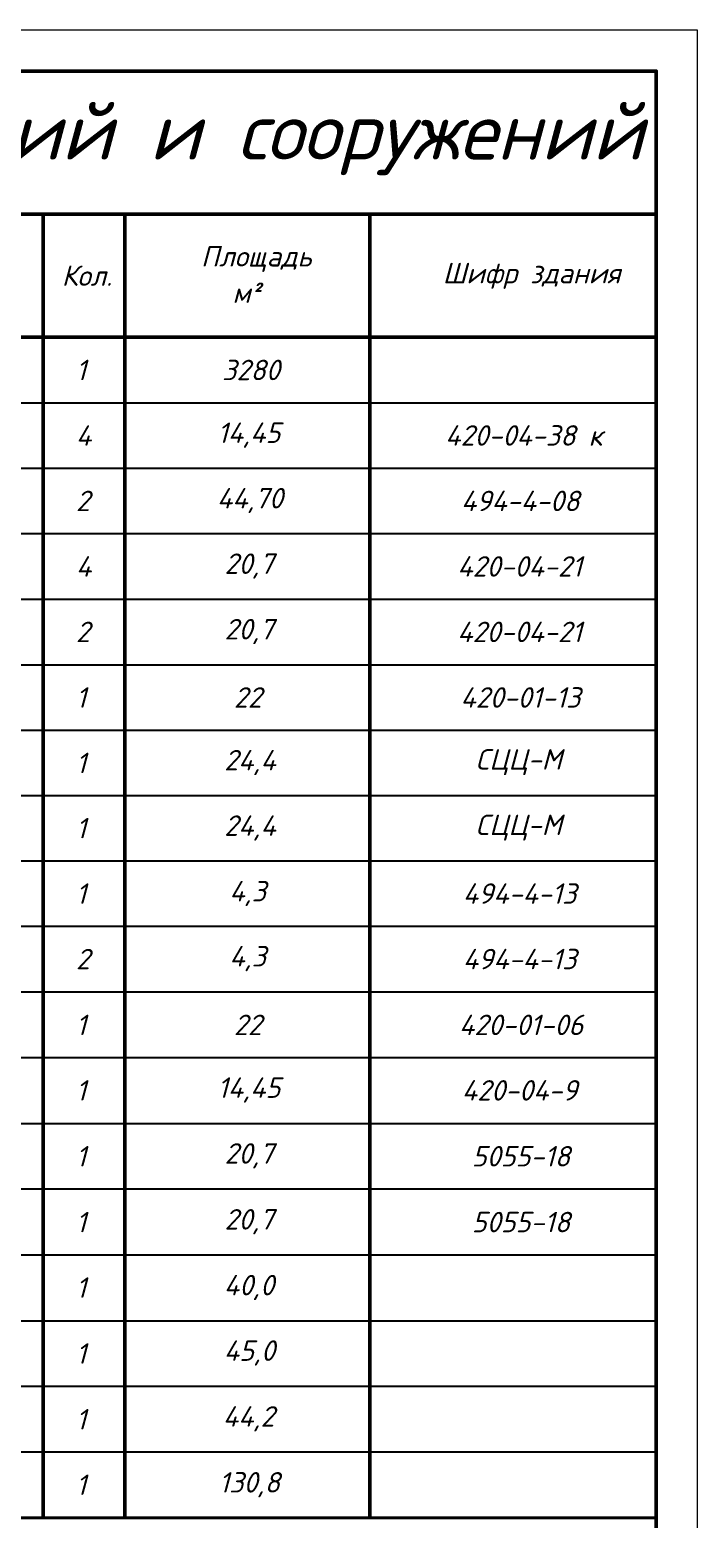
# Model space of a CAD drawing. Header units: millimetres. Extents: x 2279 to 5236, y 896 to 2828.
# Drawn here: x 4186.3 to 4267.9, y 2518.3 to 2700.3 of the extents above; entities that cross this region are included whole.
import ezdxf

# ---------------------------------------------------------------- set-up
doc = ezdxf.new("R2010")
doc.units = ezdxf.units.MM
for name, color, linetype in [('PDF _!!ОСНОВНАЯ', 7, 'Continuous'), ('PDF _!!ТОНКАЯ', 7, 'Continuous'), ('PDF _Текст', 7, 'Continuous')]:
    doc.layers.add(name, color=color, linetype=linetype)
doc.layers.add('Тонкие', color=83, linetype='Continuous', lineweight=15)
doc.styles.add('PDF ISOCPEUR Italic', font='isocpeui.ttf')

msp = doc.modelspace()

# ---------------------------------------------------------------- linework, layer by layer
at = {"layer": 'PDF _!!ОСНОВНАЯ', "lineweight": 50}
msp.add_lwpolyline([(3446.91, 2111.29), (4262.91, 2111.29), (4262.91, 2695.25), (3446.91, 2695.25)], close=True, dxfattribs=at)
at = {"layer": 'PDF _!!ТОНКАЯ', "lineweight": 50}
for points in [[(4075.92, 2518.5), (4075.92, 2677.76), (4262.91, 2677.76), (4262.91, 2518.5)], [(4187.94, 2677.76), (4187.94, 2518.5)], [(4197.93, 2677.76), (4197.93, 2518.5)], [(4227.9, 2677.76), (4227.9, 2518.5)], [(4075.92, 2662.73), (4262.91, 2662.73)]]:
    msp.add_lwpolyline(points, dxfattribs=at)
at = {"layer": 'PDF _!!ТОНКАЯ', "lineweight": 25}
for points in [[(4075.92, 2654.73), (4262.91, 2654.73)], [(4075.92, 2646.73), (4262.91, 2646.73)], [(4075.92, 2638.73), (4262.91, 2638.73)], [(4075.92, 2630.72), (4187.94, 2630.72), (4197.93, 2630.72), (4262.91, 2630.72)], [(4075.92, 2622.72), (4187.94, 2622.72), (4197.93, 2622.72), (4262.91, 2622.72)], [(4075.92, 2614.72), (4187.94, 2614.72), (4197.93, 2614.72), (4262.91, 2614.72)], [(4075.92, 2606.76), (4262.91, 2606.76)], [(4075.92, 2598.76), (4262.91, 2598.76)], [(4075.92, 2590.76), (4262.91, 2590.76)], [(4075.92, 2582.76), (4262.91, 2582.76)], [(4075.92, 2574.72), (4262.91, 2574.72)], [(4075.92, 2566.67), (4262.91, 2566.67)], [(4075.92, 2558.67), (4197.93, 2558.67), (4262.91, 2558.67)], [(4075.92, 2550.63), (4197.93, 2550.63), (4262.91, 2550.63)], [(4075.92, 2542.58), (4197.93, 2542.58), (4227.9, 2542.58), (4262.91, 2542.58)], [(4075.92, 2534.58), (4087.9, 2534.58), (4187.94, 2534.58), (4197.93, 2534.58), (4227.9, 2534.58), (4262.91, 2534.58)], [(4075.92, 2526.54), (4262.91, 2526.54)]]:
    msp.add_lwpolyline(points, dxfattribs=at)
at = {"layer": 'PDF _!!ТОНКАЯ', "lineweight": 40}
msp.add_lwpolyline([(4075.92, 2518.5), (4262.91, 2518.5)], dxfattribs=at)
at = {"layer": 'Тонкие', "color": 7}
for p, q in [((3426.91, 2700.29), (4267.91, 2700.29)), ((4267.91, 2700.29), (4267.91, 2106.29))]:
    msp.add_line(p, q, dxfattribs=at)

# ---------------------------------------------------------------- texts
at = {"layer": 'PDF _Текст', "attachment_point": 7, "style": 'PDF ISOCPEUR Italic'}
for s, insert, char_height in [('Экспликация зданий и сооружений', (4102.8, 2682.52), 6.9997), ('Площадь', (4207.24, 2670.69), 2.5), ('Кол.', (4190.22, 2669), 2.5), ('Шифр здания', (4236.79, 2668.63), 2.4999), ('м²', (4211.09, 2666.92), 2.5), ('1', (4191.96, 2657.48), 2.5), ('3280', (4209.82, 2657.48), 2.5), ('4', (4191.96, 2649.48), 2.5), ('14,45', (4209.27, 2649.23), 2.5), ('420-04-38 к', (4237.09, 2649.48), 2.4999), ('2', (4191.96, 2641.48), 2.5), ('44,70', (4209.19, 2641.23), 2.5), ('494-4-08', (4239.03, 2641.48), 2.5), ('4', (4191.96, 2633.48), 2.5), ('20,7', (4210.12, 2633.23), 2.5), ('420-04-21', (4238.57, 2633.48), 2.5), ('2', (4191.96, 2625.48), 2.5), ('20,7', (4210.12, 2625.23), 2.5), ('420-04-21', (4238.57, 2625.48), 2.5), ('1', (4191.96, 2617.47), 2.5), ('22', (4211.26, 2617.47), 2.5), ('420-01-13', (4238.95, 2617.47), 2.5), ('1', (4191.96, 2609.47), 2.5), ('24,4', (4210.08, 2609.23), 2.5), ('СЦЦ-М', (4240.81, 2609.23), 2.5), ('1', (4191.96, 2601.51), 2.5), ('24,4', (4210.08, 2601.23), 2.5), ('СЦЦ-М', (4240.81, 2601.23), 2.5), ('1', (4191.96, 2593.51), 2.5), ('4,3', (4210.71, 2593.22), 2.5), ('494-4-13', (4239.25, 2593.51), 2.5), ('2', (4191.96, 2585.51), 2.5), ('4,3', (4210.71, 2585.27), 2.5), ('494-4-13', (4239.25, 2585.51), 2.5), ('1', (4191.96, 2577.47), 2.5), ('22', (4211.26, 2577.47), 2.5), ('420-01-06', (4238.78, 2577.47), 2.5), ('1', (4191.96, 2569.47), 2.5), ('14,45', (4209.27, 2569.22), 2.5), ('420-04-9', (4239.12, 2569.47), 2.5), ('1', (4191.96, 2561.42), 2.5), ('20,7', (4210.12, 2561.18), 2.5), ('5055-18', (4240.35, 2561.42), 2.5), ('1', (4191.96, 2553.38), 2.5), ('20,7', (4210.12, 2553.13), 2.5), ('5055-18', (4240.35, 2553.38), 2.5), ('1', (4191.96, 2545.38), 2.5), ('40,0', (4210.03, 2545.09), 2.5), ('1', (4191.96, 2537.33), 2.5), ('45,0', (4210.03, 2537.09), 2.5), ('1', (4191.96, 2529.29), 2.5), ('44,2', (4209.91, 2529.05), 2.5), ('130,8', (4209.44, 2521), 2.5), ('1', (4191.96, 2521.29), 2.5)]:
    msp.add_mtext(s, dxfattribs=dict(at, insert=insert, char_height=char_height))

doc.saveas('drawing.dxf')
